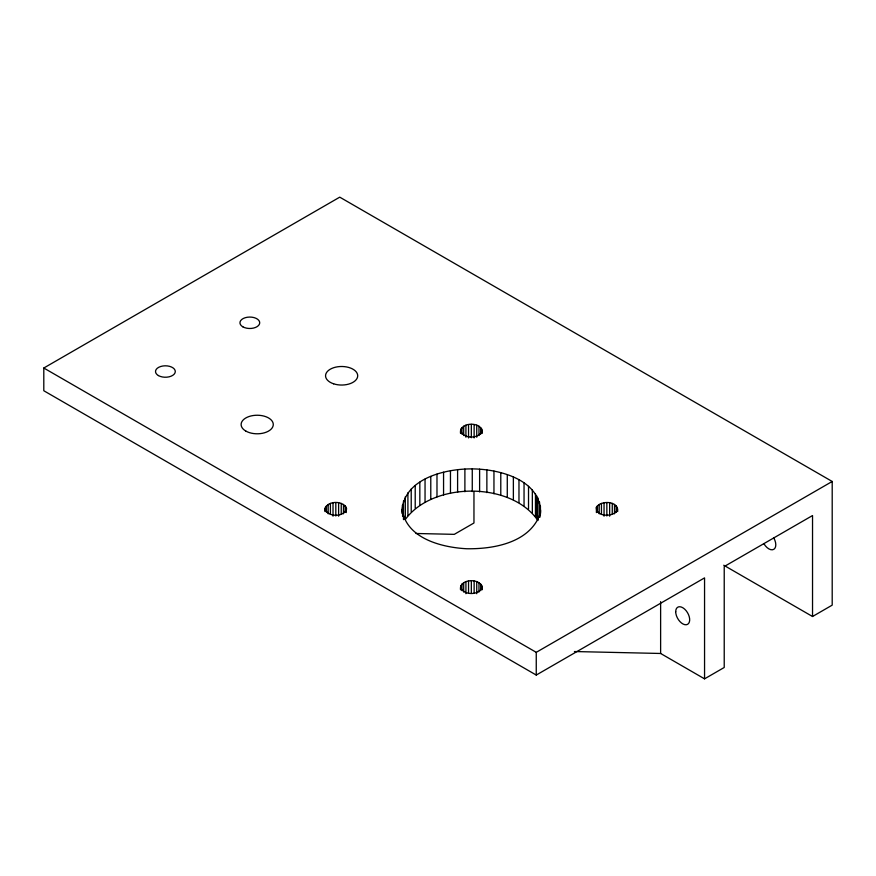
<?xml version="1.0" encoding="UTF-8"?>
<svg xmlns="http://www.w3.org/2000/svg" width="876" height="876" viewBox="0 0 876 876"><rect width="100%" height="100%" fill="white"/><g stroke="black" fill="none" stroke-linecap="round" stroke-linejoin="round"><path stroke-width="1.31" d="M402.106 513.402C401.569 479.041 444.723 468.638 472.263 468.89C499.2 469.076 541.072 479.621 540.525 513.128M539.835 517.366L540.525 510.456M324.996 508.857C327.536 500.295 344.104 500.295 346.644 508.857C344.104 517.42 327.536 517.42 324.996 508.857L324.996 511.529M460.513 433.291C458.915 421.181 483.76 421.181 482.15 433.291M482.15 430.62C479.621 439.183 463.054 439.183 460.513 430.62M460.513 589.767C458.915 577.656 483.76 577.656 482.15 589.767M482.15 587.095C479.621 595.658 463.054 595.658 460.513 587.095M596.403 507.237C595.658 517.015 613.014 517.475 617.306 510.478C618.04 500.7 600.695 500.24 596.403 507.237L596.403 512.58M539.835 514.694C529.071 542.879 493.506 549.164 466.733 548.748C441.745 547.434 406.278 538.565 402.106 509.394M537.886 497.831L537.886 520.541C511.365 481.428 432.777 481.537 405.314 519.523L405.314 496.812M812.534 616.507L812.534 515.548L724.222 566.531L724.222 667.479L704.556 678.845L704.556 577.886L536.254 675.057L43.8 390.74L43.8 368.019L339.746 197.155L832.2 481.471L832.2 605.141L812.534 616.507L723.74 565.239M43.8 368.019L536.254 652.335L832.2 481.471M415.98 533.484L454.283 534.349L473.96 522.994L473.96 491.611M574.415 651.536L660.624 653.474L704.556 678.845M660.624 601.637L660.624 653.474M617.668 508.857L617.668 511.529M617.306 507.237L617.306 511.245M616.222 505.737L616.222 512.416M614.503 504.445L614.503 513.796M612.258 503.448L612.258 514.135M609.652 502.824L609.652 516.183M606.849 502.616L606.849 515.975M604.046 502.824L604.046 516.183M601.44 503.448L601.44 514.135M599.206 504.445L599.206 513.796M597.487 505.737L597.487 512.416M540.426 506.197L540.426 514.212M539.539 501.97L539.539 516.676M536.681 495.816L536.681 518.526M536.254 652.335L536.254 675.057M535.477 493.801L535.477 516.522M532.345 489.958L532.345 512.668M528.524 486.322L528.524 509.033M524.045 482.939L524.045 505.649M518.975 479.851L518.975 502.561M513.369 477.091L513.369 499.802M507.281 474.693L507.281 497.404M500.787 472.679L500.787 495.389M493.954 471.08L493.954 493.79M486.87 469.897L486.87 492.619M481.789 428.999L481.789 433.007M481.789 585.486L481.789 589.493M480.705 427.499L480.705 434.178M480.705 583.974L480.705 590.654M479.61 469.164L479.61 491.885M478.986 426.207L478.986 435.558M478.986 582.682L478.986 592.034M476.741 425.21L476.741 437.233M476.741 581.686L476.741 593.709M474.135 424.586L474.135 437.945M474.135 581.062L474.135 593.085M472.263 468.89L472.263 491.6M471.332 424.367L471.332 437.737M471.332 580.854L471.332 592.877M468.54 424.586L468.54 437.945M468.54 581.062L468.54 593.085M465.923 425.21L465.923 437.233M465.923 581.686L465.923 593.709M464.893 469.054L464.893 491.775M463.689 426.207L463.689 435.558M463.689 582.682L463.689 592.034M461.97 427.499L461.97 434.178M461.97 583.974L461.97 590.654M460.885 428.999L460.885 433.007M460.885 585.486L460.885 589.493M457.6 469.678L457.6 492.389M450.461 470.74L450.461 493.451M443.563 472.241L443.563 494.951M436.982 474.146L436.982 496.867M430.784 476.456L430.784 499.167M425.046 479.128L425.046 501.839M419.834 482.139L419.834 504.85M415.213 485.446L415.213 508.157M411.216 489.027L411.216 511.737M407.909 492.827L407.909 515.537M403.475 500.93L403.475 519.632M402.588 513.632L402.588 516.303M402.391 505.134L402.391 513.15M346.272 507.237L346.272 512.58M345.188 505.737L345.188 512.416M343.469 504.445L343.469 513.796M341.235 503.448L341.235 514.135M338.618 502.824L338.618 516.183M335.815 502.616L335.815 515.975M333.022 502.824L333.022 516.183M330.405 503.448L330.405 514.135M328.171 504.445L328.171 513.796M326.452 505.737L326.452 512.416M325.368 507.237L325.368 511.245M773.76 537.93A9.888 5.716 60 0 1 773.76 549.351A9.888 5.716 60 0 1 763.872 543.646M675.703 611.711A9.888 5.716 60 0 0 686.193 624.752A9.888 5.716 60 0 0 686.193 610.769A9.888 5.716 60 0 0 675.703 611.711M333.603 383.808A16.075 9.275 0 0 0 357.704 375.771A16.075 9.275 0 0 0 333.603 367.734A16.075 9.275 0 0 0 333.603 383.808M245.838 431.08A16.075 9.275 0 0 0 272.732 426.919A16.075 9.275 0 0 0 253.044 415.553A16.075 9.275 0 0 0 245.838 431.08M242.838 326.814A9.888 5.716 0 0 0 259.384 324.251A9.888 5.716 0 0 0 247.273 317.254A9.888 5.716 0 0 0 242.838 326.814M158.403 375.563A9.888 5.716 0 0 0 174.959 373.001A9.888 5.716 0 0 0 162.837 366.004A9.888 5.716 0 0 0 158.403 375.563"/></g></svg>
